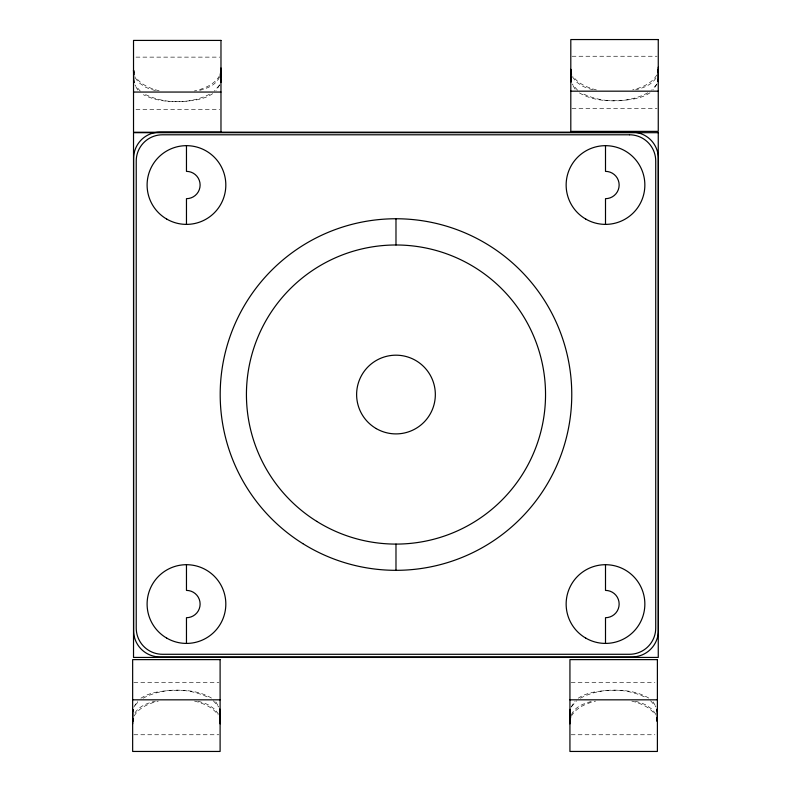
<?xml version="1.0" encoding="UTF-8"?>
<svg xmlns="http://www.w3.org/2000/svg" width="791" height="791" viewBox="0 0 791 791"><rect width="100%" height="100%" fill="white"/><g stroke="black" fill="none" stroke-linecap="round" stroke-linejoin="round"><path stroke-width="0.59" stroke-dasharray="3.96 2.97" d="M219.512 77.083C215.943 85.418 206.421 88.681 198.284 90.728M571.399 714.787C574.968 706.462 584.5 703.189 592.627 701.152M219.878 84.677L215.983 90.757M133.748 707.194L137.654 701.113M657.163 83.806L653.267 89.887M571.033 707.194L574.938 701.113M219.423 85.141L214.381 91.034M656.708 84.271L651.675 90.154M571.488 706.729L576.53 700.846M219.493 75.857C214.292 84.736 203.89 88.79 194.319 90.985M134.134 716.013C139.127 707.451 149.064 703.387 158.259 701.123M656.777 74.987C651.784 83.549 641.857 87.613 632.652 89.877M571.418 716.013C576.412 707.451 586.349 703.387 595.554 701.123M134.994 712.859C139.434 705.918 147.729 703.041 155.343 701.152M655.917 78.141C651.477 85.082 643.182 87.959 635.568 89.848M135.053 705.265L139.246 700.846M212.72 93.664L209.378 95.671A37.8 14.594 0 0 1 195.179 100.131C177.955 102.612 159.189 102.8 143.349 94.693M650.004 92.794L646.662 94.791A37.8 14.594 0 0 1 632.464 99.261C614.736 101.663 594.852 102.257 579.052 92.685M140.907 698.206L144.249 696.209A37.8 14.594 0 0 1 158.447 691.739C176.185 689.337 196.059 688.743 211.869 698.315M578.191 698.206L581.533 696.209A37.8 14.594 0 0 1 595.732 691.739C613.47 689.337 633.344 688.743 649.154 698.315M209.645 94.178C189.731 104.343 164.528 104.194 144.615 94.099M647.819 92.794C627.807 103.542 602.109 103.433 581.899 93.229M143.092 698.206C163.114 687.458 188.812 687.567 209.012 697.771M580.376 698.206C600.399 687.458 626.096 687.567 646.296 697.771M572.041 56.25L657.034 56.25M135.983 57.13L219.75 57.13M572.041 108.703L657.034 108.703M135.983 109.583L219.75 109.583M133.877 682.297L218.87 682.297M571.161 682.297L654.928 682.297M133.877 734.75L218.87 734.75M571.161 734.75L654.928 734.75M596.404 89.937C587.594 87.643 578.221 83.935 572.921 76.104M159.12 90.817C150.3 88.513 140.936 84.815 135.637 76.974M631.791 701.063C640.611 703.357 649.975 707.065 655.274 714.896M194.507 701.063C203.327 703.357 212.69 707.065 217.99 714.896M577.628 90.283L572.18 84.044M140.343 91.163L134.895 84.914M650.568 700.717L656.016 706.956M213.283 700.717L218.731 706.956M575.097 89.136L572.615 84.963M653.099 701.864L655.581 706.037M137.812 90.016L135.33 85.843M215.814 701.864L218.721 706.877M572.457 76.816L575.897 81.592L582.047 85.893A38.917 15.652 0 0 0 594.298 90.026M655.739 714.184L652.298 709.408L646.148 705.107A38.917 15.652 0 0 0 633.907 700.974M135.172 77.686L138.613 82.462L144.763 86.763A38.917 15.652 0 0 0 157.004 90.906M218.454 714.184L215.014 709.408L208.864 705.107A38.917 15.652 0 0 0 196.623 700.974"/><path stroke-width="1.19" d="M132.651 723.864L132.888 709.319M133.768 72.406L133.521 70.29L133.808 82.739M186.468 564.705L186.468 590.402A13.645 13.645 0 0 1 200.113 604.057A13.645 13.645 0 0 1 186.468 617.702L186.468 643.409M186.468 145.663L186.468 171.37A13.645 13.645 0 0 1 200.113 185.025A13.645 13.645 0 0 1 186.468 198.67L186.468 224.377M220.976 68.016L220.738 82.551M395.984 544.089L395.984 570.331M395.984 218.751L395.984 244.983M569.935 723.864L570.173 709.319M571.053 71.536L570.805 69.41L571.092 81.859M605.501 564.705L605.501 590.402A13.645 13.645 0 0 1 619.145 604.057A13.645 13.645 0 0 1 605.501 617.702L605.501 643.409M605.501 145.663L605.501 171.37A13.645 13.645 0 0 1 619.145 185.025A13.645 13.645 0 0 1 605.501 198.67L605.501 224.377M657.143 719.464L657.39 721.59L657.103 709.141M658.26 67.136L658.023 81.681M132.908 718.663L132.651 721.59L133.046 718.801M658.003 72.337L658.26 69.41L657.865 72.199M220.58 73.069L220.976 70.29L220.214 75.145M570.331 718.801L569.935 721.59L570.697 716.725M220.63 82.294L220.966 80.277M132.661 711.593L132.997 709.586M657.914 81.414L658.25 79.407M569.945 711.593L570.281 709.586M570.805 91.173L658.26 91.173M133.521 92.053L220.976 92.053M132.651 699.827L220.106 699.827M569.935 699.827L657.39 699.827M571.527 74.354L570.805 69.41M656.837 717.467L657.39 721.59M134.075 74.403L133.521 70.29M219.552 717.467L220.106 723.864M570.825 79.407L571.231 81.691M656.965 709.309L657.37 711.593M133.541 80.277L133.946 82.571M219.68 709.309L220.106 721.59L219.858 719.464M219.819 709.141L220.086 711.593M658.26 39.55L570.805 39.55L570.805 131.375L658.26 131.375L658.26 39.55M220.976 40.42L133.521 40.42L133.521 132.255L220.976 132.255L220.976 40.42M632.118 132.166L159.851 132.166A26.241 26.241 0 0 0 133.61 158.408L133.61 630.674A26.241 26.241 0 0 0 159.851 656.906L632.118 656.906A26.241 26.241 0 0 0 658.349 630.674L658.349 158.408A26.241 26.241 0 0 0 632.118 132.166M658.26 132.69L133.521 132.69L133.521 657.43L658.26 657.43L658.26 132.69M629.488 134.786L162.471 134.786A26.241 26.241 0 0 0 136.23 161.028L136.23 628.044A26.241 26.241 0 0 0 162.471 654.286L629.488 654.286A26.241 26.241 0 0 0 655.729 628.044L655.729 161.028A26.241 26.241 0 0 0 629.488 134.786M220.106 659.625L132.651 659.625L132.651 751.45L220.106 751.45L220.106 659.625M657.39 659.625L569.935 659.625L569.935 751.45L657.39 751.45L657.39 659.625M376.298 428.623A39.352 39.352 0 0 0 435.337 394.541A39.352 39.352 0 0 0 376.298 360.459A39.352 39.352 0 0 0 376.298 428.623M302.824 543.615A175.79 175.79 0 0 0 571.656 400.671A175.79 175.79 0 0 0 313.454 239.327A175.79 175.79 0 0 0 302.824 543.615M316.726 521.358A149.548 149.548 0 0 0 545.444 399.762A149.548 149.548 0 0 0 325.773 262.493A149.548 149.548 0 0 0 316.726 521.358M585.824 219.107A39.352 39.352 0 0 0 644.853 185.025A39.352 39.352 0 0 0 585.824 150.943A39.352 39.352 0 0 0 585.824 219.107M585.824 638.139A39.352 39.352 0 0 0 644.853 604.057A39.352 39.352 0 0 0 585.824 569.975A39.352 39.352 0 0 0 585.824 638.139M166.782 638.139A39.352 39.352 0 0 0 225.821 604.057A39.352 39.352 0 0 0 166.782 569.975A39.352 39.352 0 0 0 166.782 638.139M166.782 219.107A39.352 39.352 0 0 0 225.821 185.025A39.352 39.352 0 0 0 166.782 150.943A39.352 39.352 0 0 0 166.782 219.107"/></g></svg>
